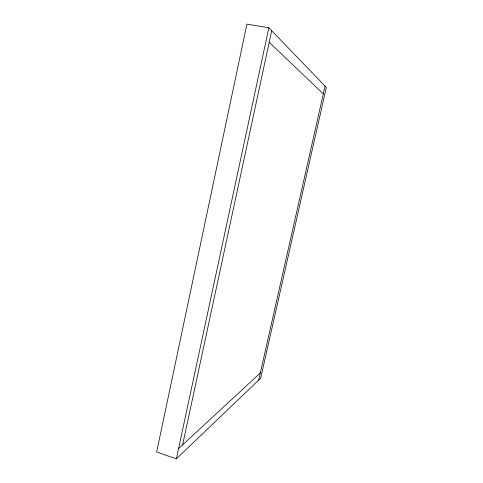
<?xml version="1.0" encoding="UTF-8"?>
<svg xmlns="http://www.w3.org/2000/svg" width="483" height="483" viewBox="0 0 483 483"><rect width="100%" height="100%" fill="white"/><g stroke="black" fill="none" stroke-linecap="round" stroke-linejoin="round"><path stroke-width="0.72" d="M176.361 458.85L268.862 27.779L246.91 24.15L156.649 452.046L176.361 458.85L260.657 378.225L326.351 87.417L268.862 27.779M182.592 444.891L271.694 30.713M258.725 380.073L325.065 86.083M178.553 448.629L260.331 372.942M269.206 42.263L323.296 93.913"/></g></svg>
